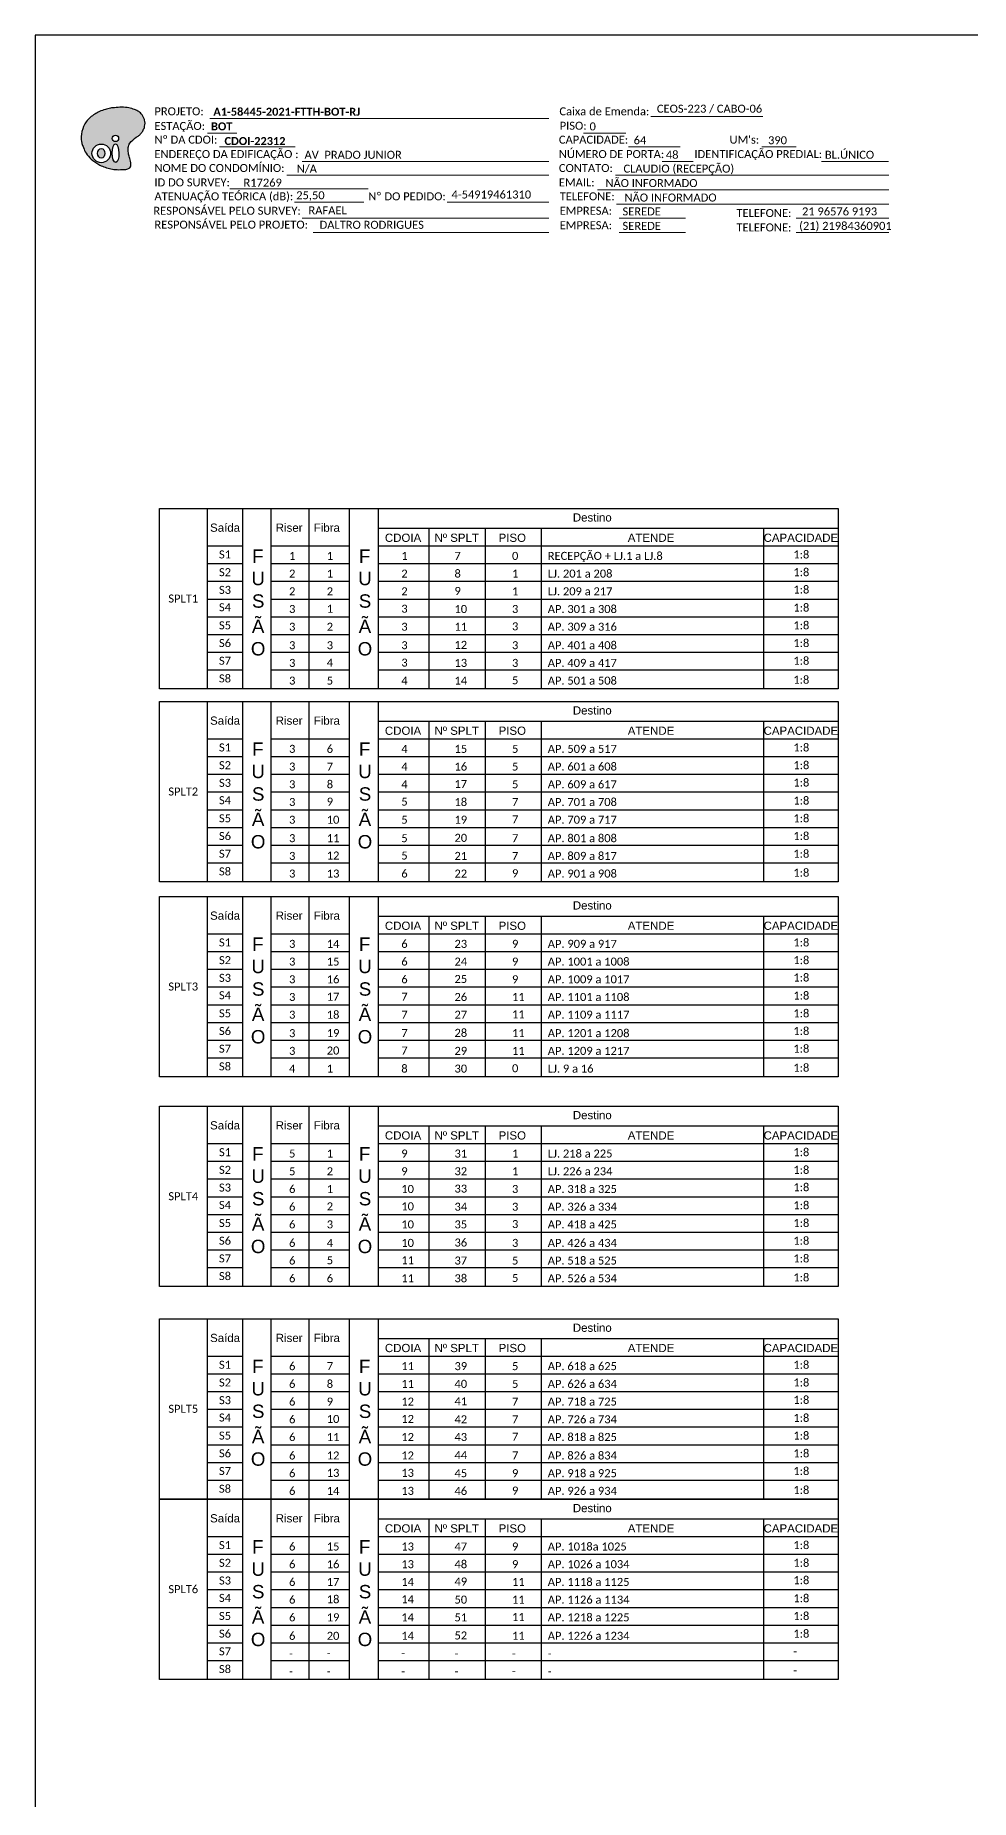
# Model space of a CAD drawing. Header units: metres. Extents: x -1286 to 424, y -500 to 94.
# Drawn here: x -417.1 to -207.5, y -301.2 to 94.2 of the extents above; entities that cross this region are included whole.
import ezdxf
from ezdxf.enums import TextEntityAlignment as Align

# ---------------------------------------------------------------- set-up
doc = ezdxf.new("R2010")
doc.units = ezdxf.units.M
doc.styles.add('ARIAL', font='arial.ttf')
doc.styles.add('WMF-Calibri0', font='calibri.ttf')
doc.styles.add('WMF-Calibri1', font='calibrib.ttf')

# ---------------------------------------------------------------- blocks, each defined once
blk = doc.blocks.new('OI')
h = blk.add_hatch(color=40)
edge = h.paths.add_edge_path()
edge.add_spline(control_points=[(4.35, -0.67), (3.92, -0.99), (3.26, -1.5), (2.81, -2.59), (2.9, -3.5), (3.06, -4.27), (3.31, -4.85), (3.37, -5.39), (3.4, -5.88), (3.2, -6.4), (2.54, -6.61), (1.65, -6.63), (0.55, -6.67), (-0.56, -6.42), (-1.61, -6.14), (-2.77, -5.61), (-3.92, -4.77), (-4.89, -3.7), (-5.34, -2.65), (-5.6, -1.94), (-5.85, -0.96), (-5.71, 0.47), (-5.1, 2.02), (-4.14, 3.02), (-3.3, 3.61), (-2.37, 4.16), (-1.36, 4.44), (-0.56, 4.7), (0.79, 4.85), (2.24, 4.97), (3.79, 4.57), (4.67, 4.21), (5.44, 3.65), (5.76, 2.99), (6.03, 2.21), (6.01, 1.46), (5.72, 0.64), (5.31, 0.08), (4.88, -0.38), (4.51, -0.55), (4.35, -0.67)], knot_values=[0, 0, 0, 0, 1.60434, 2.417191, 3.427595, 4.282808, 4.776746, 5.304182, 5.888771, 6.258406, 6.858137, 7.79129, 8.986195, 10.124242, 11.187857, 12.242908, 13.953784, 15.414161, 16.515391, 17.349188, 17.675853, 19.552021, 21.515531, 22.568638, 23.63245, 24.621084, 25.782718, 26.745347, 27.142653, 29.870543, 31.004649, 31.921532, 32.709589, 33.801391, 34.042471, 35.192333, 35.971461, 36.628871, 37.254359, 37.836911, 37.836911, 37.836911, 37.836911], degree=3, periodic=0)
h.paths.add_polyline_path([(1.13, -0.87, -1), (-0.04, -0.87, -1)], flags=16)
edge = h.paths.add_edge_path(flags=16)
edge.add_ellipse((0.56, -3.59), major_axis=(-0.02, 1.71), ratio=0.361305, start_angle=0, end_angle=360)
h.paths.add_polyline_path([(-0.36, -3.62, -1), (-3.8, -3.62, -1)], flags=16)
edge = h.paths.add_edge_path(flags=0)
edge.add_ellipse((-2.08, -3.62), major_axis=(0, 0.885), ratio=0.758294, start_angle=0, end_angle=360)
at = {"color": 40}
for centre, radius in [((-2.08, -3.62), 1.72), ((0.54, -0.87), 0.587)]:
    blk.add_circle(centre, radius, dxfattribs=at)
blk.add_ellipse((-2.08, -3.62), major_axis=(0, 0.885), ratio=0.758294, start_param=-3.141592653589792, end_param=3.141592653589792, dxfattribs=at)
blk.add_ellipse((0.56, -3.59), major_axis=(-0.02, 1.71), ratio=0.361305, dxfattribs=at)
at = {"color": 40, "start_tangent": (-0.800898, -0.598801), "end_tangent": (-0.800898, -0.598801)}
blk.add_spline([(4.35, -0.67), (3.2, -1.78), (2.9, -2.54), (2.92, -3.55), (3.12, -4.38), (3.28, -4.85), (3.37, -5.37), (3.35, -5.95), (3.2, -6.29), (2.66, -6.55), (1.73, -6.63), (0.54, -6.62), (-0.58, -6.41), (-1.6, -6.11), (-2.56, -5.67), (-3.95, -4.67), (-4.89, -3.56), (-5.37, -2.56), (-5.64, -1.78), (-5.72, -1.46), (-5.63, 0.42), (-4.84, 2.22), (-4.13, 2.99), (-3.27, 3.62), (-2.4, 4.09), (-1.3, 4.47), (-0.37, 4.72), (0.02, 4.77), (2.75, 4.8), (3.85, 4.53), (4.69, 4.16), (5.31, 3.68), (5.85, 2.73), (5.93, 2.5), (5.94, 1.35), (5.67, 0.62), (5.29, 0.08), (4.84, -0.36), (4.35, -0.67)], degree=3, dxfattribs=at)

msp = doc.modelspace()

# ---------------------------------------------------------------- linework, layer by layer
for p, q in [((-389.27, -11.85), (-237.15, -11.85)), ((-389.27, -52.26), (-389.27, -11.85)), ((-378.6, -11.85), (-378.6, -52.26)), ((-370.72, -11.85), (-370.72, -52.26)), ((-364.25, -52.26), (-364.25, -11.85)), ((-355.8, -11.85), (-355.8, -52.26)), ((-346.78, -11.85), (-346.78, -52.26)), ((-340.3, -11.85), (-340.3, -52.26)), ((-237.15, -11.85), (-237.15, -52.26)), ((-340.3, -16.26), (-237.15, -16.26)), ((-328.9, -16.26), (-328.9, -52.26)), ((-316.33, -16.26), (-316.33, -52.26)), ((-303.78, -16.26), (-303.78, -52.26)), ((-253.94, -16.26), (-253.94, -52.26)), ((-378.6, -20.23), (-370.72, -20.23)), ((-364.25, -20.23), (-346.78, -20.23)), ((-340.3, -20.23), (-237.15, -20.23)), ((-378.6, -24.2), (-370.72, -24.2)), ((-364.25, -24.2), (-346.78, -24.2)), ((-340.3, -24.2), (-237.15, -24.2)), ((-378.6, -28.16), (-370.72, -28.16)), ((-364.25, -28.16), (-346.78, -28.16)), ((-340.3, -28.16), (-237.15, -28.16)), ((-378.6, -32.13), (-370.72, -32.13)), ((-364.25, -32.13), (-346.78, -32.13)), ((-340.3, -32.13), (-237.15, -32.13)), ((-378.6, -36.1), (-370.72, -36.1)), ((-364.25, -36.1), (-346.78, -36.1)), ((-340.3, -36.1), (-237.15, -36.1)), ((-378.6, -40.07), (-370.72, -40.07)), ((-364.25, -40.07), (-346.78, -40.07)), ((-340.3, -40.07), (-237.15, -40.07)), ((-378.6, -44.04), (-370.72, -44.04)), ((-364.25, -44.04), (-346.78, -44.04)), ((-340.3, -44.04), (-237.15, -44.04)), ((-378.6, -48.01), (-370.72, -48.01)), ((-364.25, -48.01), (-346.78, -48.01)), ((-340.3, -48.01), (-237.15, -48.01)), ((-237.15, -52.26), (-389.27, -52.26)), ((-389.27, -55.09), (-237.15, -55.09)), ((-389.27, -95.5), (-389.27, -55.09)), ((-378.6, -55.09), (-378.6, -95.5)), ((-370.72, -55.09), (-370.72, -95.5)), ((-364.25, -95.5), (-364.25, -55.09)), ((-355.8, -55.09), (-355.8, -95.5)), ((-346.78, -55.09), (-346.78, -95.5)), ((-340.3, -55.09), (-340.3, -95.5)), ((-237.15, -55.09), (-237.15, -95.5)), ((-340.3, -59.5), (-237.15, -59.5)), ((-328.9, -59.5), (-328.9, -95.5)), ((-316.33, -59.5), (-316.33, -95.5)), ((-303.78, -59.5), (-303.78, -95.5)), ((-253.94, -59.5), (-253.94, -95.5)), ((-378.6, -63.47), (-370.72, -63.47)), ((-364.25, -63.47), (-346.78, -63.47)), ((-340.3, -63.47), (-237.15, -63.47)), ((-378.6, -67.44), (-370.72, -67.44)), ((-364.25, -67.44), (-346.78, -67.44)), ((-340.3, -67.44), (-237.15, -67.44)), ((-378.6, -71.41), (-370.72, -71.41)), ((-364.25, -71.41), (-346.78, -71.41)), ((-340.3, -71.41), (-237.15, -71.41)), ((-378.6, -75.37), (-370.72, -75.37)), ((-364.25, -75.37), (-346.78, -75.37)), ((-340.3, -75.37), (-237.15, -75.37)), ((-378.6, -79.34), (-370.72, -79.34)), ((-364.25, -79.34), (-346.78, -79.34)), ((-340.3, -79.34), (-237.15, -79.34)), ((-378.6, -83.31), (-370.72, -83.31)), ((-364.25, -83.31), (-346.78, -83.31)), ((-340.3, -83.31), (-237.15, -83.31)), ((-378.6, -87.28), (-370.72, -87.28)), ((-364.25, -87.28), (-346.78, -87.28)), ((-340.3, -87.28), (-237.15, -87.28)), ((-378.6, -91.25), (-370.72, -91.25)), ((-364.25, -91.25), (-346.78, -91.25)), ((-340.3, -91.25), (-237.15, -91.25)), ((-237.15, -95.5), (-389.27, -95.5)), ((-389.27, -98.79), (-237.15, -98.79)), ((-389.27, -139.2), (-389.27, -98.79)), ((-378.6, -98.79), (-378.6, -139.2)), ((-370.72, -98.79), (-370.72, -139.2)), ((-364.25, -139.2), (-364.25, -98.79)), ((-355.8, -98.79), (-355.8, -139.2)), ((-346.78, -98.79), (-346.78, -139.2)), ((-340.3, -98.79), (-340.3, -139.2)), ((-237.15, -98.79), (-237.15, -139.2)), ((-340.3, -103.2), (-237.15, -103.2)), ((-328.9, -103.2), (-328.9, -139.2)), ((-316.33, -103.2), (-316.33, -139.2)), ((-303.78, -103.2), (-303.78, -139.2)), ((-253.94, -103.2), (-253.94, -139.2)), ((-378.6, -107.17), (-370.72, -107.17)), ((-364.25, -107.17), (-346.78, -107.17)), ((-340.3, -107.17), (-237.15, -107.17)), ((-378.6, -111.14), (-370.72, -111.14)), ((-364.25, -111.14), (-346.78, -111.14)), ((-340.3, -111.14), (-237.15, -111.14)), ((-378.6, -115.1), (-370.72, -115.1)), ((-364.25, -115.1), (-346.78, -115.1)), ((-340.3, -115.1), (-237.15, -115.1)), ((-378.6, -119.07), (-370.72, -119.07)), ((-364.25, -119.07), (-346.78, -119.07)), ((-340.3, -119.07), (-237.15, -119.07)), ((-378.6, -123.04), (-370.72, -123.04)), ((-364.25, -123.04), (-346.78, -123.04)), ((-340.3, -123.04), (-237.15, -123.04)), ((-378.6, -127.01), (-370.72, -127.01)), ((-364.25, -127.01), (-346.78, -127.01)), ((-340.3, -127.01), (-237.15, -127.01)), ((-378.6, -130.98), (-370.72, -130.98)), ((-364.25, -130.98), (-346.78, -130.98)), ((-340.3, -130.98), (-237.15, -130.98)), ((-378.6, -134.95), (-370.72, -134.95)), ((-364.25, -134.95), (-346.78, -134.95)), ((-340.3, -134.95), (-237.15, -134.95)), ((-237.15, -139.2), (-389.27, -139.2)), ((-389.27, -145.78), (-237.15, -145.78)), ((-389.27, -186.19), (-389.27, -145.78)), ((-378.6, -145.78), (-378.6, -186.19)), ((-370.72, -145.78), (-370.72, -186.19)), ((-364.25, -186.19), (-364.25, -145.78)), ((-355.8, -145.78), (-355.8, -186.19)), ((-346.78, -145.78), (-346.78, -186.19)), ((-340.3, -145.78), (-340.3, -186.19)), ((-237.15, -145.78), (-237.15, -186.19)), ((-340.3, -150.19), (-237.15, -150.19)), ((-328.9, -150.19), (-328.9, -186.19)), ((-316.33, -150.19), (-316.33, -186.19)), ((-303.78, -150.19), (-303.78, -186.19)), ((-253.94, -150.19), (-253.94, -186.19)), ((-378.6, -154.16), (-370.72, -154.16)), ((-364.25, -154.16), (-346.78, -154.16)), ((-340.3, -154.16), (-237.15, -154.16)), ((-378.6, -158.13), (-370.72, -158.13)), ((-364.25, -158.13), (-346.78, -158.13)), ((-340.3, -158.13), (-237.15, -158.13)), ((-378.6, -162.09), (-370.72, -162.09)), ((-364.25, -162.09), (-346.78, -162.09)), ((-340.3, -162.09), (-237.15, -162.09)), ((-378.6, -166.06), (-370.72, -166.06)), ((-364.25, -166.06), (-346.78, -166.06)), ((-340.3, -166.06), (-237.15, -166.06)), ((-378.6, -170.03), (-370.72, -170.03)), ((-364.25, -170.03), (-346.78, -170.03)), ((-340.3, -170.03), (-237.15, -170.03)), ((-378.6, -174), (-370.72, -174)), ((-364.25, -174), (-346.78, -174)), ((-340.3, -174), (-237.15, -174)), ((-378.6, -177.97), (-370.72, -177.97)), ((-364.25, -177.97), (-346.78, -177.97)), ((-340.3, -177.97), (-237.15, -177.97)), ((-378.6, -181.94), (-370.72, -181.94)), ((-364.25, -181.94), (-346.78, -181.94)), ((-340.3, -181.94), (-237.15, -181.94)), ((-237.15, -186.19), (-389.27, -186.19)), ((-389.27, -193.42), (-237.15, -193.42)), ((-389.27, -233.83), (-389.27, -193.42)), ((-378.6, -193.42), (-378.6, -233.83)), ((-370.72, -193.42), (-370.72, -233.83)), ((-364.25, -233.83), (-364.25, -193.42)), ((-355.8, -193.42), (-355.8, -233.83)), ((-346.78, -193.42), (-346.78, -233.83)), ((-340.3, -193.42), (-340.3, -233.83)), ((-237.15, -193.42), (-237.15, -233.83)), ((-340.3, -197.83), (-237.15, -197.83)), ((-328.9, -197.83), (-328.9, -233.83)), ((-316.33, -197.83), (-316.33, -233.83)), ((-303.78, -197.83), (-303.78, -233.83)), ((-253.94, -197.83), (-253.94, -233.83)), ((-378.6, -201.8), (-370.72, -201.8)), ((-364.25, -201.8), (-346.78, -201.8)), ((-340.3, -201.8), (-237.15, -201.8)), ((-378.6, -205.77), (-370.72, -205.77)), ((-364.25, -205.77), (-346.78, -205.77)), ((-340.3, -205.77), (-237.15, -205.77)), ((-378.6, -209.74), (-370.72, -209.74)), ((-364.25, -209.74), (-346.78, -209.74)), ((-340.3, -209.74), (-237.15, -209.74)), ((-378.6, -213.71), (-370.72, -213.71)), ((-364.25, -213.71), (-346.78, -213.71)), ((-340.3, -213.71), (-237.15, -213.71)), ((-378.6, -217.67), (-370.72, -217.67)), ((-364.25, -217.67), (-346.78, -217.67)), ((-340.3, -217.67), (-237.15, -217.67)), ((-378.6, -221.64), (-370.72, -221.64)), ((-364.25, -221.64), (-346.78, -221.64)), ((-340.3, -221.64), (-237.15, -221.64)), ((-378.6, -225.61), (-370.72, -225.61)), ((-364.25, -225.61), (-346.78, -225.61)), ((-340.3, -225.61), (-237.15, -225.61)), ((-378.6, -229.58), (-370.72, -229.58)), ((-364.25, -229.58), (-346.78, -229.58)), ((-340.3, -229.58), (-237.15, -229.58)), ((-237.15, -233.83), (-389.27, -233.83)), ((-389.27, -233.83), (-237.15, -233.83)), ((-389.27, -274.25), (-389.27, -233.83)), ((-378.6, -233.83), (-378.6, -274.25)), ((-370.72, -233.83), (-370.72, -274.25)), ((-364.25, -274.25), (-364.25, -233.83)), ((-355.8, -233.83), (-355.8, -274.25)), ((-346.78, -233.83), (-346.78, -274.25)), ((-340.3, -233.83), (-340.3, -274.25)), ((-237.15, -233.83), (-237.15, -274.25)), ((-340.3, -238.25), (-237.15, -238.25)), ((-328.9, -238.25), (-328.9, -274.25)), ((-316.33, -238.25), (-316.33, -274.25)), ((-303.78, -238.25), (-303.78, -274.25)), ((-253.94, -238.25), (-253.94, -274.25)), ((-378.6, -242.21), (-370.72, -242.21)), ((-364.25, -242.21), (-346.78, -242.21)), ((-340.3, -242.21), (-237.15, -242.21)), ((-378.6, -246.18), (-370.72, -246.18)), ((-364.25, -246.18), (-346.78, -246.18)), ((-340.3, -246.18), (-237.15, -246.18)), ((-378.6, -250.15), (-370.72, -250.15)), ((-364.25, -250.15), (-346.78, -250.15)), ((-340.3, -250.15), (-237.15, -250.15)), ((-378.6, -254.12), (-370.72, -254.12)), ((-364.25, -254.12), (-346.78, -254.12)), ((-340.3, -254.12), (-237.15, -254.12)), ((-378.6, -258.09), (-370.72, -258.09)), ((-364.25, -258.09), (-346.78, -258.09)), ((-340.3, -258.09), (-237.15, -258.09)), ((-378.6, -262.06), (-370.72, -262.06)), ((-364.25, -262.06), (-346.78, -262.06)), ((-340.3, -262.06), (-237.15, -262.06)), ((-378.6, -266.02), (-370.72, -266.02)), ((-364.25, -266.02), (-346.78, -266.02)), ((-340.3, -266.02), (-237.15, -266.02)), ((-378.6, -269.99), (-370.72, -269.99)), ((-364.25, -269.99), (-346.78, -269.99)), ((-340.3, -269.99), (-237.15, -269.99)), ((-237.15, -274.25), (-389.27, -274.25))]:
    msp.add_line(p, q)
msp.add_lwpolyline([(-417.13, -499.81), (423.87, -499.81), (423.87, 94.19), (-417.13, 94.19)], close=True)
at = {"color": 7, "lineweight": 0}
for points in [[(-378.02, 75.52), (-302.04, 75.52)], [(-279.2, 76.01), (-254.07, 76.01)], [(-378.53, 72.24), (-371.98, 72.24)], [(-294.25, 72.28), (-284.76, 72.28)], [(-375.87, 69.17), (-358.9, 69.17)], [(-284.2, 69.17), (-272.58, 69.17)], [(-254.26, 69.17), (-246.59, 69.17)], [(-357.3, 65.93), (-302.04, 65.93)], [(-276.61, 65.93), (-269.67, 65.93)], [(-240.92, 65.93), (-225.88, 65.93)], [(-373.55, 59.75), (-342.5, 59.75)], [(-360.71, 62.82), (-302.04, 62.82)], [(-291.12, 59.58), (-225.85, 59.58)], [(-287.08, 62.82), (-225.85, 62.82)], [(-359.01, 56.79), (-343.5, 56.79)], [(-324.78, 56.79), (-302.02, 56.79)], [(-286.84, 56.34), (-225.85, 56.34)], [(-357.3, 53.23), (-302.04, 53.23)], [(-286.23, 53.23), (-271.43, 53.23)], [(-246.62, 53.23), (-225.85, 53.23)], [(-354.81, 49.99), (-302.04, 49.99)], [(-286.23, 49.99), (-271.43, 49.99)], [(-246.62, 49.99), (-225.85, 49.99)]]:
    msp.add_lwpolyline(points, dxfattribs=at)

# ---------------------------------------------------------------- block references
at = {"color": 7, "xscale": 1.213923925163967, "yscale": 1.213923925163967, "zscale": 1.213923925163967, "rotation": 0.1532896023949059}
msp.add_blockref('OI', (-399.82, 72.14), dxfattribs=at)

# ---------------------------------------------------------------- texts
at = {"color": 7, "lineweight": 0, "style": 'WMF-Calibri0'}
for s, height, p in [('PROJETO:', 1.793, (-390.42, 76.26)), ('ESTAÇÃO:', 1.793, (-390.42, 72.98)), ('Caixa de Emenda:', 1.7927, (-299.66, 76.26)), ('Nº DA CDOI:', 1.7927, (-390.42, 69.91)), ('CAPACIDADE:', 1.7927, (-299.77, 69.91)), ('PISO:', 1.793, (-299.59, 73.03)), ("UM's:", 1.793, (-261.53, 69.91)), ('ENDEREÇO DA EDIFICAÇÃO :', 1.7927, (-390.42, 66.68)), ('NÚMERO DE PORTA:', 1.7927, (-299.77, 66.68)), ('IDENTIFICAÇÃO PREDIAL:', 1.7927, (-269.4, 66.68)), ('NOME DO CONDOMÍNIO:', 1.7927, (-390.42, 63.56)), ('CONTATO:', 1.793, (-299.77, 63.56)), ('ATENUAÇÃO TEÓRICA (dB):', 1.7927, (-390.42, 57.21)), ('ID DO SURVEY:', 1.7927, (-390.42, 60.33)), ('EMAIL:', 1.793, (-299.77, 60.33)), ('RESPONSÁVEL PELO SURVEY:', 1.7927, (-390.66, 53.98)), ('Nº DO PEDIDO:', 1.7927, (-342.49, 57.21)), ('TELEFONE:', 1.793, (-299.59, 57.21)), ('EMPRESA:', 1.793, (-299.59, 53.98)), ('RESPONSÁVEL PELO PROJETO:', 1.7927, (-390.42, 50.87)), ('EMPRESA:', 1.793, (-299.59, 50.74)), ('TELEFONE:', 1.793, (-259.98, 53.47)), ('TELEFONE:', 1.793, (-259.98, 50.24))]:
    msp.add_text(s, height=height, dxfattribs=at).set_placement(p)
at = {"color": 7}
for s, height, style, p in [('A1-58445-2021-FTTH-BOT-RJ', 1.7927, 'WMF-Calibri1', (-377.22, 76.17)), ('CEOS-223 / CABO-06', 1.7927, 'WMF-Calibri0', (-277.81, 76.85)), ('BOT', 1.793, 'WMF-Calibri1', (-377.74, 72.89)), ('0', 1.79, 'WMF-Calibri0', (-292.9, 72.88)), ('64', 1.793, 'WMF-Calibri0', (-283.02, 69.79)), ('390', 1.793, 'WMF-Calibri0', (-252.9, 69.77)), ('AV  PRADO JUNIOR', 1.7927, 'WMF-Calibri0', (-356.79, 66.52)), ('48', 1.793, 'WMF-Calibri0', (-275.8, 66.53)), ('BL.ÚNICO', 1.793, 'WMF-Calibri0', (-240.16, 66.53)), ('N/A', 1.793, 'WMF-Calibri0', (-358.51, 63.39)), ('CLAUDIO (RECEPÇÃO)', 1.7927, 'WMF-Calibri0', (-285.3, 63.42)), ('R17269', 1.793, 'WMF-Calibri0', (-370.46, 60.28)), ('4-54919461310', 1.7927, 'WMF-Calibri0', (-323.84, 57.62)), ('NÃO INFORMADO', 1.7927, 'WMF-Calibri0', (-289.34, 60.18)), ('25,50', 1.793, 'WMF-Calibri0', (-358.64, 57.45)), ('RAFAEL', 1.793, 'WMF-Calibri0', (-355.9, 54.07)), ('SEREDE', 1.793, 'WMF-Calibri0', (-285.52, 53.83)), ('NÃO INFORMADO', 1.7927, 'WMF-Calibri0', (-285.06, 56.94)), (' 21 96576 9193', 1.7927, 'WMF-Calibri0', (-245.92, 53.83)), ('DALTRO RODRIGUES', 1.7927, 'WMF-Calibri0', (-353.41, 50.83)), ('SEREDE', 1.793, 'WMF-Calibri0', (-285.52, 50.59)), ('(21) 21984360901', 1.7927, 'WMF-Calibri0', (-245.92, 50.59)), ('1', 1.79, 'WMF-Calibri0', (-360.25, -23.36)), ('1', 1.79, 'WMF-Calibri0', (-351.8, -23.36)), ('1', 1.79, 'WMF-Calibri0', (-335.09, -23.36)), ('7', 1.79, 'WMF-Calibri0', (-323.17, -23.36)), ('0', 1.79, 'WMF-Calibri0', (-310.28, -23.36)), ('RECEPÇÃO + LJ.1 a LJ.8', 1.7927, 'WMF-Calibri0', (-302.27, -23.36)), ('2', 1.79, 'WMF-Calibri0', (-360.25, -27.33)), ('1', 1.79, 'WMF-Calibri0', (-351.8, -27.33)), ('2', 1.79, 'WMF-Calibri0', (-335.09, -27.33)), ('8', 1.79, 'WMF-Calibri0', (-323.17, -27.33)), ('1', 1.79, 'WMF-Calibri0', (-310.28, -27.33)), ('LJ. 201 a 208', 1.7927, 'WMF-Calibri0', (-302.27, -27.33)), ('2', 1.79, 'WMF-Calibri0', (-360.25, -31.3)), ('2', 1.79, 'WMF-Calibri0', (-351.8, -31.3)), ('2', 1.79, 'WMF-Calibri0', (-335.09, -31.3)), ('9', 1.79, 'WMF-Calibri0', (-323.17, -31.22)), ('1', 1.79, 'WMF-Calibri0', (-310.28, -31.3)), ('LJ. 209 a 217', 1.7927, 'WMF-Calibri0', (-302.27, -31.3)), ('3', 1.79, 'WMF-Calibri0', (-360.25, -35.26)), ('1', 1.79, 'WMF-Calibri0', (-351.8, -35.19)), ('3', 1.79, 'WMF-Calibri0', (-335.09, -35.19)), ('10', 1.793, 'WMF-Calibri0', (-323.17, -35.26)), ('3', 1.79, 'WMF-Calibri0', (-310.28, -35.26)), ('AP. 301 a 308', 1.7927, 'WMF-Calibri0', (-302.27, -35.26)), ('3', 1.79, 'WMF-Calibri0', (-360.25, -39.23)), ('2', 1.79, 'WMF-Calibri0', (-351.8, -39.23)), ('3', 1.79, 'WMF-Calibri0', (-335.09, -39.23)), ('11', 1.793, 'WMF-Calibri0', (-323.17, -39.23)), ('3', 1.79, 'WMF-Calibri0', (-310.28, -39.15)), ('AP. 309 a 316', 1.7927, 'WMF-Calibri0', (-302.27, -39.23)), ('3', 1.79, 'WMF-Calibri0', (-360.25, -43.38)), ('3', 1.79, 'WMF-Calibri0', (-351.8, -43.38)), ('3', 1.79, 'WMF-Calibri0', (-335.09, -43.38)), ('12', 1.793, 'WMF-Calibri0', (-323.17, -43.3)), ('3', 1.79, 'WMF-Calibri0', (-310.28, -43.38)), ('AP. 401 a 408', 1.7927, 'WMF-Calibri0', (-302.27, -43.38)), ('3', 1.79, 'WMF-Calibri0', (-360.25, -47.34)), ('4', 1.79, 'WMF-Calibri0', (-351.8, -47.27)), ('3', 1.79, 'WMF-Calibri0', (-335.09, -47.27)), ('13', 1.793, 'WMF-Calibri0', (-323.17, -47.34)), ('3', 1.79, 'WMF-Calibri0', (-310.28, -47.34)), ('AP. 409 a 417', 1.7927, 'WMF-Calibri0', (-302.27, -47.34)), ('3', 1.79, 'WMF-Calibri0', (-360.25, -51.31)), ('5', 1.79, 'WMF-Calibri0', (-351.8, -51.31)), ('4', 1.79, 'WMF-Calibri0', (-335.09, -51.31)), ('14', 1.793, 'WMF-Calibri0', (-323.17, -51.31)), ('5', 1.79, 'WMF-Calibri0', (-310.28, -51.23)), ('AP. 501 a 508', 1.7927, 'WMF-Calibri0', (-302.27, -51.31)), ('3', 1.79, 'WMF-Calibri0', (-360.25, -66.6)), ('6', 1.79, 'WMF-Calibri0', (-351.8, -66.6)), ('4', 1.79, 'WMF-Calibri0', (-335.09, -66.6)), ('15', 1.793, 'WMF-Calibri0', (-323.17, -66.6)), ('5', 1.79, 'WMF-Calibri0', (-310.28, -66.6)), ('AP. 509 a 517', 1.7927, 'WMF-Calibri0', (-302.27, -66.6)), ('3', 1.79, 'WMF-Calibri0', (-360.25, -70.57)), ('7', 1.79, 'WMF-Calibri0', (-351.8, -70.57)), ('4', 1.79, 'WMF-Calibri0', (-335.09, -70.57)), ('16', 1.793, 'WMF-Calibri0', (-323.17, -70.57)), ('5', 1.79, 'WMF-Calibri0', (-310.28, -70.57)), ('AP. 601 a 608', 1.7927, 'WMF-Calibri0', (-302.27, -70.57)), ('3', 1.79, 'WMF-Calibri0', (-360.25, -74.54)), ('8', 1.79, 'WMF-Calibri0', (-351.8, -74.54)), ('4', 1.79, 'WMF-Calibri0', (-335.09, -74.54)), ('17', 1.793, 'WMF-Calibri0', (-323.17, -74.46)), ('5', 1.79, 'WMF-Calibri0', (-310.28, -74.54)), ('AP. 609 a 617', 1.7927, 'WMF-Calibri0', (-302.27, -74.54)), ('3', 1.79, 'WMF-Calibri0', (-360.25, -78.51)), ('9', 1.79, 'WMF-Calibri0', (-351.8, -78.43)), ('5', 1.79, 'WMF-Calibri0', (-335.09, -78.43)), ('18', 1.793, 'WMF-Calibri0', (-323.17, -78.51)), ('7', 1.79, 'WMF-Calibri0', (-310.28, -78.51)), ('AP. 701 a 708', 1.7927, 'WMF-Calibri0', (-302.27, -78.51)), ('3', 1.79, 'WMF-Calibri0', (-360.25, -82.48)), ('10', 1.793, 'WMF-Calibri0', (-351.8, -82.48)), ('5', 1.79, 'WMF-Calibri0', (-335.09, -82.48)), ('19', 1.793, 'WMF-Calibri0', (-323.17, -82.48)), ('7', 1.79, 'WMF-Calibri0', (-310.28, -82.4)), ('AP. 709 a 717', 1.7927, 'WMF-Calibri0', (-302.27, -82.48)), ('3', 1.79, 'WMF-Calibri0', (-360.25, -86.62)), ('11', 1.793, 'WMF-Calibri0', (-351.8, -86.62)), ('5', 1.79, 'WMF-Calibri0', (-335.09, -86.62)), ('20', 1.793, 'WMF-Calibri0', (-323.17, -86.54)), ('7', 1.79, 'WMF-Calibri0', (-310.28, -86.62)), ('AP. 801 a 808', 1.7927, 'WMF-Calibri0', (-302.27, -86.62)), ('3', 1.79, 'WMF-Calibri0', (-360.25, -90.59)), ('12', 1.793, 'WMF-Calibri0', (-351.8, -90.51)), ('5', 1.79, 'WMF-Calibri0', (-335.09, -90.51)), ('21', 1.793, 'WMF-Calibri0', (-323.17, -90.59)), ('7', 1.79, 'WMF-Calibri0', (-310.28, -90.59)), ('AP. 809 a 817', 1.7927, 'WMF-Calibri0', (-302.27, -90.59)), ('3', 1.79, 'WMF-Calibri0', (-360.25, -94.55)), ('13', 1.793, 'WMF-Calibri0', (-351.8, -94.55)), ('6', 1.79, 'WMF-Calibri0', (-335.09, -94.55)), ('22', 1.793, 'WMF-Calibri0', (-323.17, -94.55)), ('9', 1.79, 'WMF-Calibri0', (-310.28, -94.48)), ('AP. 901 a 908', 1.7927, 'WMF-Calibri0', (-302.27, -94.55)), ('3', 1.79, 'WMF-Calibri0', (-360.25, -110.3)), ('14', 1.793, 'WMF-Calibri0', (-351.8, -110.3)), ('6', 1.79, 'WMF-Calibri0', (-335.09, -110.3)), ('23', 1.793, 'WMF-Calibri0', (-323.17, -110.3)), ('9', 1.79, 'WMF-Calibri0', (-310.28, -110.3)), ('AP. 909 a 917', 1.7927, 'WMF-Calibri0', (-302.27, -110.3)), ('3', 1.79, 'WMF-Calibri0', (-360.25, -114.27)), ('15', 1.793, 'WMF-Calibri0', (-351.8, -114.27)), ('6', 1.79, 'WMF-Calibri0', (-335.09, -114.27)), ('24', 1.793, 'WMF-Calibri0', (-323.17, -114.27)), ('9', 1.79, 'WMF-Calibri0', (-310.28, -114.27)), ('AP. 1001 a 1008', 1.7927, 'WMF-Calibri0', (-302.27, -114.27)), ('3', 1.79, 'WMF-Calibri0', (-360.25, -118.24)), ('16', 1.793, 'WMF-Calibri0', (-351.8, -118.24)), ('6', 1.79, 'WMF-Calibri0', (-335.09, -118.24)), ('25', 1.793, 'WMF-Calibri0', (-323.17, -118.16)), ('9', 1.79, 'WMF-Calibri0', (-310.28, -118.24)), ('AP. 1009 a 1017', 1.7927, 'WMF-Calibri0', (-302.27, -118.24)), ('3', 1.79, 'WMF-Calibri0', (-360.25, -122.2)), ('17', 1.793, 'WMF-Calibri0', (-351.8, -122.13)), ('7', 1.79, 'WMF-Calibri0', (-335.09, -122.13)), ('26', 1.793, 'WMF-Calibri0', (-323.17, -122.2)), ('11', 1.793, 'WMF-Calibri0', (-310.28, -122.2)), ('AP. 1101 a 1108', 1.7927, 'WMF-Calibri0', (-302.27, -122.2)), ('3', 1.79, 'WMF-Calibri0', (-360.25, -126.17)), ('18', 1.793, 'WMF-Calibri0', (-351.8, -126.17)), ('7', 1.79, 'WMF-Calibri0', (-335.09, -126.17)), ('27', 1.793, 'WMF-Calibri0', (-323.17, -126.17)), ('11', 1.793, 'WMF-Calibri0', (-310.28, -126.09)), ('AP. 1109 a 1117', 1.7927, 'WMF-Calibri0', (-302.27, -126.17)), ('3', 1.79, 'WMF-Calibri0', (-360.25, -130.31)), ('19', 1.793, 'WMF-Calibri0', (-351.8, -130.31)), ('7', 1.79, 'WMF-Calibri0', (-335.09, -130.31)), ('28', 1.793, 'WMF-Calibri0', (-323.17, -130.24)), ('11', 1.793, 'WMF-Calibri0', (-310.28, -130.31)), ('AP. 1201 a 1208', 1.7927, 'WMF-Calibri0', (-302.27, -130.31)), ('3', 1.79, 'WMF-Calibri0', (-360.25, -134.28)), ('20', 1.793, 'WMF-Calibri0', (-351.8, -134.2)), ('7', 1.79, 'WMF-Calibri0', (-335.09, -134.2)), ('29', 1.793, 'WMF-Calibri0', (-323.17, -134.28)), ('11', 1.793, 'WMF-Calibri0', (-310.28, -134.28)), ('AP. 1209 a 1217', 1.7927, 'WMF-Calibri0', (-302.27, -134.28)), ('4', 1.79, 'WMF-Calibri0', (-360.25, -138.25)), ('1', 1.79, 'WMF-Calibri0', (-351.8, -138.25)), ('8', 1.79, 'WMF-Calibri0', (-335.09, -138.25)), ('30', 1.793, 'WMF-Calibri0', (-323.17, -138.25)), ('0', 1.79, 'WMF-Calibri0', (-310.28, -138.17)), ('LJ. 9 a 16', 1.793, 'WMF-Calibri0', (-302.27, -138.25)), ('5', 1.79, 'WMF-Calibri0', (-360.25, -157.29)), ('1', 1.79, 'WMF-Calibri0', (-351.8, -157.29)), ('9', 1.79, 'WMF-Calibri0', (-335.09, -157.29)), ('31', 1.793, 'WMF-Calibri0', (-323.17, -157.29)), ('1', 1.79, 'WMF-Calibri0', (-310.28, -157.29)), ('LJ. 218 a 225', 1.7927, 'WMF-Calibri0', (-302.27, -157.29)), ('5', 1.79, 'WMF-Calibri0', (-360.25, -161.26)), ('2', 1.79, 'WMF-Calibri0', (-351.8, -161.26)), ('9', 1.79, 'WMF-Calibri0', (-335.09, -161.26)), ('32', 1.793, 'WMF-Calibri0', (-323.17, -161.26)), ('1', 1.79, 'WMF-Calibri0', (-310.28, -161.26)), ('LJ. 226 a 234', 1.7927, 'WMF-Calibri0', (-302.27, -161.26)), ('6', 1.79, 'WMF-Calibri0', (-360.25, -165.23)), ('1', 1.79, 'WMF-Calibri0', (-351.8, -165.23)), ('10', 1.793, 'WMF-Calibri0', (-335.09, -165.23)), ('33', 1.793, 'WMF-Calibri0', (-323.17, -165.15)), ('3', 1.79, 'WMF-Calibri0', (-310.28, -165.23)), ('AP. 318 a 325', 1.7927, 'WMF-Calibri0', (-302.27, -165.23)), ('6', 1.79, 'WMF-Calibri0', (-360.25, -169.2)), ('2', 1.79, 'WMF-Calibri0', (-351.8, -169.12)), ('10', 1.793, 'WMF-Calibri0', (-335.09, -169.12)), ('34', 1.793, 'WMF-Calibri0', (-323.17, -169.2)), ('3', 1.79, 'WMF-Calibri0', (-310.28, -169.2)), ('AP. 326 a 334', 1.7927, 'WMF-Calibri0', (-302.27, -169.2)), ('6', 1.79, 'WMF-Calibri0', (-360.25, -173.16)), ('3', 1.79, 'WMF-Calibri0', (-351.8, -173.16)), ('10', 1.793, 'WMF-Calibri0', (-335.09, -173.16)), ('35', 1.793, 'WMF-Calibri0', (-323.17, -173.16)), ('3', 1.79, 'WMF-Calibri0', (-310.28, -173.09)), ('AP. 418 a 425', 1.7927, 'WMF-Calibri0', (-302.27, -173.16)), ('6', 1.79, 'WMF-Calibri0', (-360.25, -177.31)), ('4', 1.79, 'WMF-Calibri0', (-351.8, -177.31)), ('10', 1.793, 'WMF-Calibri0', (-335.09, -177.31)), ('36', 1.793, 'WMF-Calibri0', (-323.17, -177.23)), ('3', 1.79, 'WMF-Calibri0', (-310.28, -177.31)), ('AP. 426 a 434', 1.7927, 'WMF-Calibri0', (-302.27, -177.31)), ('6', 1.79, 'WMF-Calibri0', (-360.25, -181.27)), ('5', 1.79, 'WMF-Calibri0', (-351.8, -181.2)), ('11', 1.793, 'WMF-Calibri0', (-335.09, -181.2)), ('37', 1.793, 'WMF-Calibri0', (-323.17, -181.27)), ('5', 1.79, 'WMF-Calibri0', (-310.28, -181.27)), ('AP. 518 a 525', 1.7927, 'WMF-Calibri0', (-302.27, -181.27)), ('6', 1.79, 'WMF-Calibri0', (-360.25, -185.24)), ('6', 1.79, 'WMF-Calibri0', (-351.8, -185.24)), ('11', 1.793, 'WMF-Calibri0', (-335.09, -185.24)), ('38', 1.793, 'WMF-Calibri0', (-323.17, -185.24)), ('5', 1.79, 'WMF-Calibri0', (-310.28, -185.16)), ('AP. 526 a 534', 1.7927, 'WMF-Calibri0', (-302.27, -185.24)), ('6', 1.79, 'WMF-Calibri0', (-360.25, -204.93)), ('7', 1.79, 'WMF-Calibri0', (-351.8, -204.93)), ('11', 1.793, 'WMF-Calibri0', (-335.09, -204.93)), ('39', 1.793, 'WMF-Calibri0', (-323.17, -204.93)), ('5', 1.79, 'WMF-Calibri0', (-310.28, -204.93)), ('AP. 618 a 625', 1.7927, 'WMF-Calibri0', (-302.27, -204.93)), ('6', 1.79, 'WMF-Calibri0', (-360.25, -208.9)), ('8', 1.79, 'WMF-Calibri0', (-351.8, -208.9)), ('11', 1.793, 'WMF-Calibri0', (-335.09, -208.9)), ('40', 1.793, 'WMF-Calibri0', (-323.17, -208.9)), ('5', 1.79, 'WMF-Calibri0', (-310.28, -208.9)), ('AP. 626 a 634', 1.7927, 'WMF-Calibri0', (-302.27, -208.9)), ('6', 1.79, 'WMF-Calibri0', (-360.25, -212.87)), ('9', 1.79, 'WMF-Calibri0', (-351.8, -212.87)), ('12', 1.793, 'WMF-Calibri0', (-335.09, -212.87)), ('41', 1.793, 'WMF-Calibri0', (-323.17, -212.79)), ('7', 1.79, 'WMF-Calibri0', (-310.28, -212.87)), ('AP. 718 a 725', 1.7927, 'WMF-Calibri0', (-302.27, -212.87)), ('6', 1.79, 'WMF-Calibri0', (-360.25, -216.84)), ('10', 1.793, 'WMF-Calibri0', (-351.8, -216.76)), ('12', 1.793, 'WMF-Calibri0', (-335.09, -216.76)), ('42', 1.793, 'WMF-Calibri0', (-323.17, -216.84)), ('7', 1.79, 'WMF-Calibri0', (-310.28, -216.84)), ('AP. 726 a 734', 1.7927, 'WMF-Calibri0', (-302.27, -216.84)), ('6', 1.79, 'WMF-Calibri0', (-360.25, -220.81)), ('11', 1.793, 'WMF-Calibri0', (-351.8, -220.81)), ('12', 1.793, 'WMF-Calibri0', (-335.09, -220.81)), ('43', 1.793, 'WMF-Calibri0', (-323.17, -220.81)), ('7', 1.79, 'WMF-Calibri0', (-310.28, -220.73)), ('AP. 818 a 825', 1.7927, 'WMF-Calibri0', (-302.27, -220.81)), ('6', 1.79, 'WMF-Calibri0', (-360.25, -224.95)), ('12', 1.793, 'WMF-Calibri0', (-351.8, -224.95)), ('12', 1.793, 'WMF-Calibri0', (-335.09, -224.95)), ('44', 1.793, 'WMF-Calibri0', (-323.17, -224.87)), ('7', 1.79, 'WMF-Calibri0', (-310.28, -224.95)), ('AP. 826 a 834', 1.7927, 'WMF-Calibri0', (-302.27, -224.95)), ('6', 1.79, 'WMF-Calibri0', (-360.25, -228.92)), ('13', 1.793, 'WMF-Calibri0', (-351.8, -228.84)), ('13', 1.793, 'WMF-Calibri0', (-335.09, -228.84)), ('45', 1.793, 'WMF-Calibri0', (-323.17, -228.92)), ('9', 1.79, 'WMF-Calibri0', (-310.28, -228.92)), ('AP. 918 a 925', 1.7927, 'WMF-Calibri0', (-302.27, -228.92)), ('6', 1.79, 'WMF-Calibri0', (-360.25, -232.88)), ('14', 1.793, 'WMF-Calibri0', (-351.8, -232.88)), ('13', 1.793, 'WMF-Calibri0', (-335.09, -232.88)), ('46', 1.793, 'WMF-Calibri0', (-323.17, -232.88)), ('9', 1.79, 'WMF-Calibri0', (-310.28, -232.81)), ('AP. 926 a 934', 1.7927, 'WMF-Calibri0', (-302.27, -232.88)), ('6', 1.79, 'WMF-Calibri0', (-360.25, -245.35)), ('15', 1.793, 'WMF-Calibri0', (-351.8, -245.35)), ('13', 1.793, 'WMF-Calibri0', (-335.09, -245.35)), ('47', 1.793, 'WMF-Calibri0', (-323.17, -245.35)), ('9', 1.79, 'WMF-Calibri0', (-310.28, -245.35)), ('AP. 1018a 1025', 1.7927, 'WMF-Calibri0', (-302.27, -245.35)), ('6', 1.79, 'WMF-Calibri0', (-360.25, -249.31)), ('16', 1.793, 'WMF-Calibri0', (-351.8, -249.31)), ('13', 1.793, 'WMF-Calibri0', (-335.09, -249.31)), ('48', 1.793, 'WMF-Calibri0', (-323.17, -249.31)), ('9', 1.79, 'WMF-Calibri0', (-310.28, -249.31)), ('AP. 1026 a 1034', 1.7927, 'WMF-Calibri0', (-302.27, -249.31)), ('6', 1.79, 'WMF-Calibri0', (-360.25, -253.28)), ('17', 1.793, 'WMF-Calibri0', (-351.8, -253.28)), ('14', 1.793, 'WMF-Calibri0', (-335.09, -253.28)), ('49', 1.793, 'WMF-Calibri0', (-323.17, -253.2)), ('11', 1.793, 'WMF-Calibri0', (-310.28, -253.28)), ('AP. 1118 a 1125', 1.7927, 'WMF-Calibri0', (-302.27, -253.28)), ('6', 1.79, 'WMF-Calibri0', (-360.25, -257.25)), ('18', 1.793, 'WMF-Calibri0', (-351.8, -257.17)), ('14', 1.793, 'WMF-Calibri0', (-335.09, -257.17)), ('50', 1.793, 'WMF-Calibri0', (-323.17, -257.25)), ('11', 1.793, 'WMF-Calibri0', (-310.28, -257.25)), ('AP. 1126 a 1134', 1.7927, 'WMF-Calibri0', (-302.27, -257.25)), ('6', 1.79, 'WMF-Calibri0', (-360.25, -261.22)), ('19', 1.793, 'WMF-Calibri0', (-351.8, -261.22)), ('14', 1.793, 'WMF-Calibri0', (-335.09, -261.22)), ('51', 1.793, 'WMF-Calibri0', (-323.17, -261.22)), ('11', 1.793, 'WMF-Calibri0', (-310.28, -261.14)), ('AP. 1218 a 1225', 1.7927, 'WMF-Calibri0', (-302.27, -261.22)), ('6', 1.79, 'WMF-Calibri0', (-360.25, -265.36)), ('20', 1.793, 'WMF-Calibri0', (-351.8, -265.36)), ('14', 1.793, 'WMF-Calibri0', (-335.09, -265.36)), ('52', 1.793, 'WMF-Calibri0', (-323.17, -265.28)), ('11', 1.793, 'WMF-Calibri0', (-310.28, -265.36)), ('AP. 1226 a 1234', 1.7927, 'WMF-Calibri0', (-302.27, -265.36)), ('-', 1.79, 'WMF-Calibri0', (-360.25, -269.33)), ('-', 1.79, 'WMF-Calibri0', (-351.8, -269.25)), ('-', 1.79, 'WMF-Calibri0', (-335.09, -269.25)), ('-', 1.79, 'WMF-Calibri0', (-323.17, -269.33)), ('-', 1.79, 'WMF-Calibri0', (-310.28, -269.33)), ('-', 1.79, 'WMF-Calibri0', (-302.27, -269.33)), ('-', 1.79, 'WMF-Calibri0', (-360.25, -273.3)), ('-', 1.79, 'WMF-Calibri0', (-351.8, -273.3)), ('-', 1.79, 'WMF-Calibri0', (-335.09, -273.3)), ('-', 1.79, 'WMF-Calibri0', (-323.17, -273.3)), ('-', 1.79, 'WMF-Calibri0', (-310.28, -273.22)), ('-', 1.79, 'WMF-Calibri0', (-302.27, -273.3))]:
    msp.add_text(s, height=height, dxfattribs=dict(at, style=style)).set_placement(p)
at = {"color": 7, "style": 'WMF-Calibri1'}
msp.add_text('CDOI-22312', height=1.793, dxfattribs=at).set_placement((-367.88, 69.6), align=Align.CENTER)
at = {"style": 'ARIAL'}
for s, p in [('Saída', (-374.59, -16.14)), ('Riser', (-360.23, -16.14)), ('Fibra', (-351.78, -16.14)), ('Destino', (-292.29, -13.85)), ('CDOIA', (-334.7, -18.4)), ('Nº SPLT', (-322.67, -18.4)), ('PISO', (-310.21, -18.4)), ('ATENDE', (-279.12, -18.4)), ('CAPACIDADE', (-245.54, -18.4)), ('Saída', (-374.59, -59.38)), ('Riser', (-360.23, -59.38)), ('Fibra', (-351.78, -59.38)), ('Destino', (-292.29, -57.09)), ('CDOIA', (-334.7, -61.64)), ('Nº SPLT', (-322.67, -61.64)), ('PISO', (-310.21, -61.64)), ('ATENDE', (-279.12, -61.64)), ('CAPACIDADE', (-245.54, -61.64)), ('Saída', (-374.59, -103.08)), ('Riser', (-360.23, -103.08)), ('Fibra', (-351.78, -103.08)), ('Destino', (-292.29, -100.79)), ('CDOIA', (-334.7, -105.34)), ('Nº SPLT', (-322.67, -105.34)), ('PISO', (-310.21, -105.34)), ('ATENDE', (-279.12, -105.34)), ('CAPACIDADE', (-245.54, -105.34)), ('Saída', (-374.59, -150.07)), ('Riser', (-360.23, -150.07)), ('Fibra', (-351.78, -150.07)), ('Destino', (-292.29, -147.78)), ('CDOIA', (-334.7, -152.33)), ('Nº SPLT', (-322.67, -152.33)), ('PISO', (-310.21, -152.33)), ('ATENDE', (-279.12, -152.33)), ('CAPACIDADE', (-245.54, -152.33)), ('Saída', (-374.59, -197.71)), ('Riser', (-360.23, -197.71)), ('Fibra', (-351.78, -197.71)), ('Destino', (-292.29, -195.42)), ('CDOIA', (-334.7, -199.97)), ('Nº SPLT', (-322.67, -199.97)), ('PISO', (-310.21, -199.97)), ('ATENDE', (-279.12, -199.97)), ('CAPACIDADE', (-245.54, -199.97)), ('Saída', (-374.59, -238.13)), ('Riser', (-360.23, -238.13)), ('Fibra', (-351.78, -238.13)), ('Destino', (-292.29, -235.84)), ('CDOIA', (-334.7, -240.39)), ('Nº SPLT', (-322.67, -240.39)), ('PISO', (-310.21, -240.39)), ('ATENDE', (-279.12, -240.39)), ('CAPACIDADE', (-245.54, -240.39))]:
    msp.add_text(s, height=1.84, dxfattribs=at).set_placement(p, align=Align.MIDDLE_CENTER)
at = {"linetype": 'Continuous', "style": 'ARIAL'}
for s, p in [('F', (-368.53, -24.03)), ('F', (-344.59, -24.03)), ('U', (-368.69, -29.03)), ('U', (-344.75, -29.03)), ('S', (-368.56, -34.08)), ('S', (-344.62, -34.08)), ('Ã', (-368.58, -39.73)), ('Ã', (-344.64, -39.73)), ('O', (-368.81, -44.78)), ('O', (-344.87, -44.78)), ('F', (-368.53, -67.27)), ('F', (-344.59, -67.27)), ('U', (-368.69, -72.27)), ('U', (-344.75, -72.27)), ('S', (-368.56, -77.32)), ('S', (-344.62, -77.32)), ('Ã', (-368.58, -82.97)), ('Ã', (-344.64, -82.97)), ('O', (-368.81, -88.02)), ('O', (-344.87, -88.02)), ('F', (-368.53, -110.97)), ('F', (-344.59, -110.97)), ('U', (-368.69, -115.97)), ('U', (-344.75, -115.97)), ('S', (-368.56, -121.02)), ('S', (-344.62, -121.02)), ('Ã', (-368.58, -126.67)), ('Ã', (-344.64, -126.67)), ('O', (-368.81, -131.72)), ('O', (-344.87, -131.72)), ('F', (-368.53, -157.96)), ('F', (-344.59, -157.96)), ('U', (-368.69, -162.96)), ('U', (-344.75, -162.96)), ('S', (-368.56, -168.01)), ('S', (-344.62, -168.01)), ('Ã', (-368.58, -173.66)), ('Ã', (-344.64, -173.66)), ('O', (-368.81, -178.71)), ('O', (-344.87, -178.71)), ('F', (-368.53, -205.6)), ('F', (-344.59, -205.6)), ('U', (-368.69, -210.6)), ('U', (-344.75, -210.6)), ('S', (-368.56, -215.65)), ('S', (-344.62, -215.65)), ('Ã', (-368.58, -221.3)), ('Ã', (-344.64, -221.3)), ('O', (-368.81, -226.35)), ('O', (-344.87, -226.35)), ('F', (-368.53, -246.02)), ('F', (-344.59, -246.02)), ('U', (-368.69, -251.02)), ('U', (-344.75, -251.02)), ('S', (-368.56, -256.07)), ('S', (-344.62, -256.07)), ('Ã', (-368.58, -261.72)), ('Ã', (-344.64, -261.72)), ('O', (-368.81, -266.77)), ('O', (-344.87, -266.77))]:
    msp.add_text(s, height=3, dxfattribs=at).set_placement(p)
at = {"color": 7, "lineweight": 0, "style": 'WMF-Calibri0', "flags": 8}
for tag, p, s in [('S1', (-375.96, -23.04), 'S1'), ('1:8', (-247.23, -23.04), '1:8'), ('S2', (-375.96, -27.01), 'S2'), ('1:8', (-247.23, -27.01), '1:8'), ('SPLT1', (-387.31, -32.92), 'XX'), ('S3', (-375.96, -30.98), 'S3'), ('1:8', (-247.23, -30.9), '1:8'), ('S4', (-375.96, -34.87), 'S4'), ('1:8', (-247.23, -34.95), '1:8'), ('S5', (-375.96, -38.92), 'S5'), ('1:8', (-247.23, -38.92), '1:8'), ('S6', (-375.96, -42.89), 'S6'), ('1:8', (-247.23, -42.89), '1:8'), ('S7', (-375.96, -46.86), 'S7'), ('1:8', (-247.23, -46.86), '1:8'), ('S8', (-375.96, -50.82), 'S8'), ('1:8', (-247.23, -51.11), '1:8'), ('S1', (-375.96, -66.29), 'S1'), ('1:8', (-247.23, -66.29), '1:8'), ('S2', (-375.96, -70.26), 'S2'), ('1:8', (-247.23, -70.26), '1:8'), ('SPLT2', (-387.31, -76.16), 'XX'), ('S3', (-375.96, -74.22), 'S3'), ('1:8', (-247.23, -74.15), '1:8'), ('S4', (-375.96, -78.11), 'S4'), ('1:8', (-247.23, -78.19), '1:8'), ('S5', (-375.96, -82.16), 'S5'), ('1:8', (-247.23, -82.16), '1:8'), ('S6', (-375.96, -86.13), 'S6'), ('1:8', (-247.23, -86.13), '1:8'), ('S7', (-375.96, -90.1), 'S7'), ('1:8', (-247.23, -90.1), '1:8'), ('S8', (-375.96, -94.07), 'S8'), ('1:8', (-247.23, -94.35), '1:8'), ('S1', (-375.96, -109.98), 'S1'), ('1:8', (-247.23, -109.98), '1:8'), ('S2', (-375.96, -113.95), 'S2'), ('1:8', (-247.23, -113.95), '1:8'), ('SPLT3', (-387.31, -119.86), 'XX'), ('S3', (-375.96, -117.92), 'S3'), ('1:8', (-247.23, -117.84), '1:8'), ('S4', (-375.96, -121.81), 'S4'), ('1:8', (-247.23, -121.89), '1:8'), ('S5', (-375.96, -125.86), 'S5'), ('1:8', (-247.23, -125.86), '1:8'), ('S6', (-375.96, -129.83), 'S6'), ('1:8', (-247.23, -129.83), '1:8'), ('S7', (-375.96, -133.79), 'S7'), ('1:8', (-247.23, -133.79), '1:8'), ('S8', (-375.96, -137.76), 'S8'), ('1:8', (-247.23, -138.05), '1:8'), ('S1', (-375.96, -156.98), 'S1'), ('1:8', (-247.23, -156.98), '1:8'), ('S2', (-375.96, -160.94), 'S2'), ('1:8', (-247.23, -160.94), '1:8'), ('SPLT4', (-387.31, -166.85), 'XX'), ('S3', (-375.96, -164.91), 'S3'), ('1:8', (-247.23, -164.83), '1:8'), ('S4', (-375.96, -168.8), 'S4'), ('1:8', (-247.23, -168.88), '1:8'), ('S5', (-375.96, -172.85), 'S5'), ('1:8', (-247.23, -172.85), '1:8'), ('S6', (-375.96, -176.82), 'S6'), ('1:8', (-247.23, -176.82), '1:8'), ('S7', (-375.96, -180.79), 'S7'), ('1:8', (-247.23, -180.79), '1:8'), ('S8', (-375.96, -184.75), 'S8'), ('1:8', (-247.23, -185.04), '1:8'), ('S1', (-375.96, -204.62), 'S1'), ('1:8', (-247.23, -204.62), '1:8'), ('S2', (-375.96, -208.59), 'S2'), ('1:8', (-247.23, -208.59), '1:8'), ('SPLT5', (-387.31, -214.49), 'XX'), ('S3', (-375.96, -212.55), 'S3'), ('1:8', (-247.23, -212.48), '1:8'), ('S4', (-375.96, -216.44), 'S4'), ('1:8', (-247.23, -216.52), '1:8'), ('S5', (-375.96, -220.49), 'S5'), ('1:8', (-247.23, -220.49), '1:8'), ('S6', (-375.96, -224.46), 'S6'), ('1:8', (-247.23, -224.46), '1:8'), ('S7', (-375.96, -228.43), 'S7'), ('1:8', (-247.23, -228.43), '1:8'), ('S8', (-375.96, -232.4), 'S8'), ('1:8', (-247.23, -232.68), '1:8'), ('S1', (-375.96, -245.03), 'S1'), ('1:8', (-247.23, -245.03), '1:8'), ('S2', (-375.96, -249), 'S2'), ('1:8', (-247.23, -249), '1:8'), ('SPLT6', (-387.31, -254.9), 'XX'), ('S3', (-375.96, -252.97), 'S3'), ('1:8', (-247.23, -252.89), '1:8'), ('S4', (-375.96, -256.86), 'S4'), ('1:8', (-247.23, -256.94), '1:8'), ('S5', (-375.96, -260.91), 'S5'), ('1:8', (-247.23, -260.91), '1:8'), ('S6', (-375.96, -264.87), 'S6'), ('1:8', (-247.23, -264.87), '1:8'), ('S7', (-375.96, -268.84), 'S7'), ('-', (-247.23, -268.84), '1:8'), ('S8', (-375.96, -272.81), 'S8'), ('-', (-247.23, -273.1), '1:8')]:
    msp.add_attdef(tag, p, s, height=1.793, dxfattribs=at)

doc.saveas('drawing.dxf')
